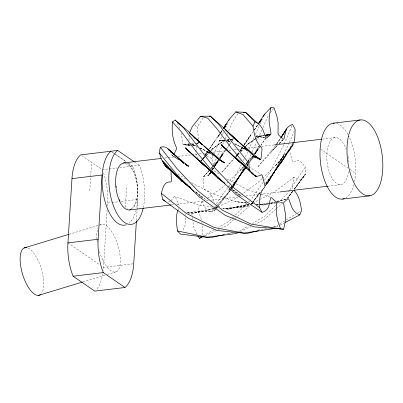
<?xml version="1.0" encoding="UTF-8"?>
<svg xmlns="http://www.w3.org/2000/svg" width="403" height="403" viewBox="0 0 403 403"><rect width="100%" height="100%" fill="white"/><g stroke="black" fill="none" stroke-linecap="round" stroke-linejoin="round"><path stroke-width="0.3" stroke-dasharray="2.02 1.51" d="M188.841 142.954L188.79 144.178A1.919 0.877 83.2 0 1 187.818 145.468L183.718 144.556A1.919 0.877 83.2 0 1 182.604 142.803L181.355 133.267M188.947 140.511L189.183 135.01M185.723 217.827L185.048 225.65L182.72 231.115M185.828 215.383L185.884 214.159M202.276 235.02L202.225 225.242M89.763 190.846L90.62 177.194M90.66 176.574L91.557 162.303M107.127 209.938L103.511 267.37A38.209 17.47 83.2 0 1 103.269 270.267M107.359 206.19L107.556 203.072A38.209 17.47 83.2 0 0 103.193 171.859M125.404 207.394L126.718 186.433M136.431 220.678L137.096 210.064M137.136 209.439L137.766 199.45L119.273 201.666M354.65 181.667A38.209 17.47 83.2 0 0 355.718 173.366L355.859 168.57A38.209 17.47 83.2 0 0 348.781 136.098M198.135 142.259L197.208 146.435M214.562 209.283L214.29 211.021C208.517 213.494 204.296 207.444 202.387 202.905A1.919 0.877 83.2 0 0 201.162 203.112L198.543 208.603A1.919 0.877 83.2 0 0 198.437 211.192L201.339 219.6M214.925 206.971L215.106 205.817M212.185 169.174L212.683 167.477M178.136 209.666L178.474 208.542M195.697 151.473L197.037 146.994M262.529 178.176L275.561 165.638L293.288 144.606L279.818 164.323L293.575 143.921L289.979 149.568L275.178 166.021L289.979 149.568A1.919 0.877 83.2 0 0 289.923 152.188L292.12 160.344A1.919 0.877 83.2 0 0 293.288 161.885L297.958 160.218L299.887 161.029L301.313 162.147L305.283 167.038L305.806 173.612L294.276 189.209L305.806 173.612M225.171 138.919L226.909 134.879M227.156 134.3L227.655 133.146M228.647 130.834L232.375 122.174L238.163 113.349M283.949 144.556L269.471 173.119L264.504 180.312M284.196 143.982L292.094 125.61M247.931 151.664L245.427 156.651M248.918 149.382L254.343 136.849M255.326 134.572L259.114 126.058M261.97 129.892L257.467 140.103M262.942 127.65L267.567 117.001L268.64 115.47M216.184 158.827L213.353 165.079L211.892 158.772L213.373 155.382M213.615 154.812L221.504 136.733M289.097 142.848L284.578 153.039L269.617 180.171L265.391 185.808M289.349 142.279L294.119 131.524M251.034 154.46L248.057 160.686M252.066 152.163L256.439 142.4M222.506 134.471L224.033 131.076M225.559 127.686L227.599 123.162M217.731 155.422L222.365 145.196M222.622 144.627L224.426 140.652M260.147 123.802L261.184 121.545M261.441 120.981L262.736 118.155M241.397 164.348L233.629 179.199L230.738 183.284M243.412 160.5L244.273 158.853M210.668 172.635C209.691 175.607 206.714 176.328 203.888 176.368A1.919 0.877 83.2 0 0 203.268 178.418L203.671 187.093A1.919 0.877 83.2 0 0 204.492 189.46C210.406 191.39 212.588 197.455 214.386 202.764M232.818 187.239L233.977 185.748L233.68 186.216L244.389 167.2M245.916 164.484L246.838 162.852M233.68 186.216L244.495 167.326M246.349 164.086L247.276 162.469M247.583 161.93L248.817 159.769L248.188 160.847M233.025 186.705L232.078 188.317L233.065 186.75M233.337 186.166L244.394 167.31M246.288 164.081L247.87 161.386M292.82 143.332L280.881 163.26L265.391 183.587M292.8 143.357L280.881 163.26L293.303 143.7M247.241 165.608L248.213 163.991M252.102 157.533L253.074 155.921M254.369 153.765L258.902 146.234L254.414 153.639M212.436 169.829L214.366 166.651M214.688 166.122L218.235 160.293M219.519 158.178L223.383 151.82L219.786 157.674M247.356 165.275L248.001 164.217M251.85 157.87L252.812 156.283M210.633 172.57L209.328 174.695L210.683 172.6M212.27 169.91L214.23 166.716M214.557 166.182L218.154 160.334M198.271 139.443L197.913 132.663L197.173 127.388L203.036 117.908M220.945 132.27L222.249 130.169M233.392 186.231L244.913 167.945M246.888 164.812L247.875 163.245L246.858 164.802M254.353 130.078L258.026 124.285M220.99 132.32L222.315 130.245M247.447 165.336L248.112 164.293M252.777 157.009L253.442 155.971M254.777 153.891L258.439 148.163L254.686 153.931M293.973 142.642L280.236 163.996L293.575 143.921M212.381 169.975L213.736 167.875M214.074 167.351L218.481 160.53M219.837 158.434L222.889 153.709L219.842 158.344M208.104 151.115L205.389 155.276L208.144 151.085M209.459 149.034L219.58 134.144M245.477 168.091L244.455 169.663L245.498 168.106M247.865 164.419L247.185 165.472L247.936 164.474M252.641 157.079L253.326 156.032M242.692 147.12L240.284 150.803L242.641 147.236M244.067 145.015L252.842 131.806M231.267 188.644L232.622 186.574M232.964 186.055L244.823 167.91M276.171 144.813L280.574 138.103M210.688 172.247L208.658 175.34L210.729 172.277M212.386 169.673L214.416 166.585M214.759 166.071L218.144 160.918M243.991 145.191L250.742 134.965L244.082 144.884M254.374 130.109L257.794 124.93M275.496 145.846L276.523 144.294M276.866 143.78L280.644 138.103M208.094 150.954L204.986 155.598L208.109 151.009M209.474 148.888L215.333 140.108L209.364 148.944M239.528 151.669L242.682 146.969M253.502 156.163L252.802 157.205L253.512 156.193M254.892 154.087L258.021 149.412L254.872 154.037M212.452 169.723L214.174 167.174M214.522 166.661L218.658 160.54M220.038 158.495L222.451 154.923L219.962 158.545M225.63 150.395L220.003 158.646M225.982 149.881L228.773 145.745M229.121 145.226L231.216 142.128M231.564 141.609L233.307 139.025L232.239 140.561M276.816 143.654L280.614 138.033M289.616 190.281L287.525 193.38L277.435 203.57M289.964 189.763L305.283 167.038M219.595 133.897L216.774 138.058L220.401 133.086M219.947 133.378L222.068 130.255M247.18 165.341L247.88 164.313M252.777 157.12L253.477 156.092M260.474 146.027L254.913 154.153M260.822 145.523L266.323 137.428L260.998 145.105M266.665 136.924L267.355 135.912M240.233 150.636L242.702 147.019M244.112 144.954L250.459 135.655L243.135 146.314M245.669 168.167L232.445 185.309M230.592 189.682L232.007 187.612M232.36 187.098L245.472 167.95L230.753 188.397L245.578 168.263M210.719 171.99L208.225 175.607L210.724 172.01M212.139 169.92L214.275 166.817M214.628 166.303L218.542 160.611M237.438 155.11L236.153 156.47L236.853 155.452M237.201 154.943L238.944 152.41M240.339 150.374L242.782 146.823M247.19 165.376L247.895 164.353M254.671 154.284L260.645 145.619M266.62 136.949L267.325 135.927M263.083 182.368L251.371 199.319L250.036 200.623M254.233 129.791L258.071 124.265M200.493 161.704L201.913 159.664M202.271 159.15L204.397 156.092M204.754 155.578L207.948 150.984M212.154 169.955L213.58 167.9M213.938 167.386L218.577 160.701M220.083 157.991L226.159 149.276M226.516 148.762L229.378 144.662M229.735 144.153L231.881 141.075M236.153 156.47L236.828 155.508M237.166 155.029L238.853 152.631M270.423 112.921L273.642 108.331M216.28 203.706L230.38 183.793M254.661 154.324L257.724 150.077L254.454 153.881M220.758 132.592L222.209 130.602M219.947 133.64L222.159 130.637M292.759 191.264L287.913 197.818L292.79 191.264M294.286 189.249L305.529 174.121L293.913 189.561M286.79 199.022L292.412 191.551M265.396 183.572L281.692 161.986L265.31 184.7L282.604 160.036L266.595 183.854L283.546 157.326L268.05 182.388L284.432 153.77L269.617 180.171L265.421 185.677M201.188 160.792L202.568 158.968M202.916 158.515L204.648 156.127L203.953 157.15L205.117 156.515M171.063 200.734L174.177 196.634A1.919 0.877 83.2 0 1 175.446 197.394L178.625 204.17A1.919 0.877 83.2 0 1 178.977 206.865M252.071 203.188L250.555 205.187L236.269 217.514M252.449 202.689L260.419 192.186L253.215 201.44M265.35 185.687L269.904 179.683L265.421 185.602M251.316 204.19L252.842 202.185M253.22 201.686L260.469 192.181M287.541 198.044L292.407 191.662M230.108 188.307L228.224 190.75L230.143 188.277M230.486 187.818L231.992 185.859M232.37 185.37L245.946 167.759M252.082 202.88L250.172 205.349L252.837 201.928M252.459 202.387L263.134 188.564M230.526 187.783L232.063 185.803M220.053 158.248L222.144 155.563L219.655 158.399M215.449 209.535L214.29 211.021L216.23 208.537M215.837 209.036L217.378 207.056M217.766 206.563L230.501 190.211M230.889 189.712L232.43 187.733M216.618 208.044L218.169 206.059M218.557 205.565L231.352 189.193M231.74 188.695L232.516 187.702M275.088 146.213L257.482 167.24L277.309 145.493M234.652 157.382L221.66 172.605L234.083 158.772M235.06 156.903L237.09 154.525M237.498 154.047L238.717 152.621M243.412 166.721L239.735 171.003L243.483 166.832M245.865 163.87L246.686 162.918M248.319 161.014L252.817 155.785M214.32 208.729L211.902 211.54L215.197 207.752M214.723 208.26L216.335 206.381M216.738 205.913L230.053 190.438M230.456 189.969L232.068 188.09M215.605 207.278L217.252 205.379M217.665 204.905L231.251 189.264M208.87 170.696L203.888 176.368L208.95 170.771M210.94 168.333L212.185 166.913M212.603 166.439L217.993 160.293M245.986 164.056L247.235 162.666M247.654 162.202L253.069 156.183L247.664 162.157M211.061 168.439L218.235 160.505L211.071 168.368M243.503 166.756L239.342 171.356L228.844 181.31M245.996 163.996L247.246 162.616M203.49 176.7L208.966 170.681M304.003 176.449C301.298 180.383 298.17 180.106 294.507 177.174A1.919 0.877 83.2 0 0 293.57 178.564L292.659 186.508A1.919 0.877 83.2 0 0 293.132 189.168M201.329 160.812L202.996 159.024M203.414 158.575L205.918 155.89M206.336 155.447L209.258 152.319M210.93 150.531L213.016 148.294L210.86 150.566M237.866 154.656L239.145 153.301M240.858 151.488L245.13 146.959M245.558 146.511L248.55 143.342L245.563 146.465M201.364 160.57L202.659 159.21M203.092 158.752L205.681 156.026M206.114 155.568L210.426 151.024M237.448 154.943L235.74 156.727L236.601 155.85M237.876 154.495L240.007 152.263M240.435 151.82L245.135 146.909M279.002 143.725L282.81 139.74M200.508 161.487L201.812 160.137M202.251 159.689L204.865 156.989M205.298 156.535L209.656 152.037M210.094 151.588L212.703 148.888L224.133 140.44L212.265 149.004L223.786 140.934M277.083 145.654L271.395 151.538L277.148 145.74M279.269 143.387L282.77 139.77M237.035 155.407L239.191 153.205M240.918 151.442L244.369 147.921M244.802 147.478L248.253 143.957L254.686 139.393M275.677 205.344L265.149 215.983L252.278 223.584M279.365 143.508L282.906 139.942M233.579 216.728L228.687 221.519L218.406 227.302M235.357 214.99L246.923 203.671M248.701 201.928L249.593 201.062M262.081 178.61L258.031 182.499L241.674 194.558M228.39 181.743L221.998 187.798L206.991 198.593M275.728 209.217L263.28 220.34L255.376 224.194M276.191 208.804L283.108 202.628M233.891 219.57L226.748 225.73L221.63 228.088M234.365 219.156L235.795 217.922M294.054 177.189L273.924 192.392L259.512 199.616M238.702 196.75L241.18 194.926M201.485 202.553L203.485 201.117M203.989 200.754L206.487 198.956M255.18 139.045L259.633 135.887L256.55 138.028M256.036 138.385L247.815 144.103L259.295 136.41L264.131 135.519M273.728 226.975L275.556 226.531L279.279 224.224M279.808 223.897L285.651 220.28M286.185 219.952L295.747 214.028M297.872 212.713L301.061 210.739M238.873 231.508L248.525 225.806M203.263 235.826L214.079 229.735M276.201 227.065L279.496 225.368M280.04 225.086L283.883 223.106M252.857 202.951L258.958 199.893M240.133 231.629L250.862 226.4M215.388 208.28L217.62 207.197M218.179 206.93L237.71 197.48M205.127 235.684L215.937 230.707M218.214 229.66L219.353 229.136M170.298 201.5L168.469 201.984L167.038 201.822M69.019 234.304L101.979 224.28M82.852 281.909L105.032 275.158M107.405 274.438L116.407 271.698M274.76 202.2L263.849 205.051L260.363 204.709M277.188 201.565L285.677 199.344M188.277 145.493L191.279 144.722M191.878 144.566L194.281 143.952M199.092 142.717L196.684 143.332L199.692 142.561M276.367 201.868L263.849 205.051L259.502 204.538M276.962 201.717L285.903 199.44M191.38 144.596L187.818 145.468L189.632 145.07M191.974 144.45L194.347 143.871M248.706 204.245L227.403 209.429L248.938 204.321M264.57 229.196L266.403 228.753M214.164 208.553L190.951 213.781L187.44 213.001M192.05 144.536L194.468 144.002M195.072 143.866L198.699 143.065M226.798 140.274L229.206 139.74M229.811 139.609L234.027 138.682M228.451 233.77L233.357 232.707M224.521 140.687L223.327 140.939L224.542 140.718M226.899 140.184L230.471 139.423M231.065 139.297L233.448 138.793M248.913 204.25L225.363 209.102L249.558 205.172L222.864 208.779L247.785 206.593L223.317 208.774L220.889 208.406M257.844 230.189L265.174 228.672M273.728 226.909L275.556 226.531M268.277 202.926L259.784 204.648L268.333 203.742M270.7 202.432L274.342 201.691M276.77 201.198L285.868 199.354M226.97 140.269L229.393 139.821M229.997 139.71L233.639 139.035M264.212 135.479L258.842 136.441L263.708 135.715M223.539 234.229L232.128 232.707M186.856 212.87L214.351 208.593L190.951 213.781A1.919 0.877 83.2 0 1 192.065 215.534M224.37 140.204L221.287 140.612L224.39 140.511M226.834 139.876L230.536 139.383M231.151 139.302L234.848 138.808M165.039 157.981L167.537 157.684M168.162 157.608L175.033 156.787M178.161 156.409L191.279 154.838M191.909 154.762L196.906 154.163M199.404 153.865L201.278 153.639M204.402 153.266L209.404 152.666M213.152 152.218L226.274 150.646M228.773 150.344L231.896 149.971M234.395 149.674L236.899 149.372M237.523 149.296L245.019 148.4M247.518 148.097L273.763 144.954M322.501 139.116L334.999 137.619M102.387 169.749L108.553 169.008M109.168 168.933L117.182 167.975M119.646 167.678L132.592 166.127A38.209 17.47 83.2 0 1 136.698 207.767M143.317 207.565A38.209 17.47 83.2 0 0 139.347 165.346L132.597 166.157L128.471 163.316M107.556 203.072L111.258 202.628M111.873 202.553L118.653 201.742M171.512 204.92L174.01 204.623M176.509 204.326L204.004 201.032M206.502 200.729L208.376 200.508M211.504 200.13L237.745 196.986M240.873 196.614L242.747 196.387M245.87 196.014L279.611 191.969M327.73 186.206L340.852 184.634M133.106 263.824L103.511 267.37L102.483 266.66M260.575 204.553L275.501 202.976M276.12 202.911L282.961 202.19L268.942 203.676M190.574 143.841L183.718 144.556L189.707 145.045M191.198 143.775L193.692 143.518M196.185 143.256L199.304 142.929M256.026 135.932L264.151 135.247M187.466 212.824L211.358 211.096L187.642 212.759M226.874 140.43L229.352 140.35M224.275 140.264L219.247 140.284L224.673 140.899M226.788 140.254L229.307 140.244M192.705 145.287L195.697 145.528L192.589 145.241M190.1 145.009L183.254 144.375L191.667 145.337M227.69 141.241L230.702 141.584L227.725 141.216M192.266 145.402L195.274 145.75L196.367 146.264M206.679 156.404L209.404 157.165L211.892 158.772M247.079 203.062L235.281 201.661L246.918 203.077M251.427 203.575L252.671 203.727M256.394 204.17L258.882 204.462M224.743 140.854L218.779 140.128L225.438 141.1M251.205 203.601L253.044 203.827M256.106 204.2L259.169 204.573L256.661 204.23M246.052 202.805L234.823 201.299L210.91 192.987L191.667 182.73M251.668 203.56L252.918 203.727M255.991 136.214L265.098 137.534L256.112 136.179M227.861 141.453L230.889 141.896M212.376 207.127L198.397 205.021L174.6 196.402M216.023 207.676L217.847 207.948M256.142 136.234L264.68 137.745M270.081 197.163L247.23 189.556L247.699 189.778L226.174 178.559M200.19 148.082L208.935 152.233L199.893 147.896M196.503 146.269L194.81 145.453L196.452 146.279M234.753 143.8L244.702 148.702L234.813 143.806M199.737 147.931L208.492 152.339L213.172 155.407M235.402 144.224L244.258 148.833L247.316 150.848L243.8 148.46L247.467 150.893M247.281 165.638L248.319 166.308M248.837 166.641L260.751 174.313M211.399 169.013L219.826 174.499M172.736 155.86L178.902 159.87M178 174.015L185.299 178.816M178.428 159.482L172.288 155.432L169.98 151.815M213.212 155.362L208.039 151.936L213.232 155.472M178.957 159.941L172.288 155.432A1.919 0.877 83.2 0 0 173.512 155.226M112.477 152.304L115.057 154.077M115.575 154.43L126.406 161.875M128.466 163.291L132.592 166.127M81.754 155.568L101.868 169.391M320.652 149.241L347.98 168.046M350.046 169.462L355.718 173.366M134.703 162.152L139.347 165.346M110.936 151.251L114.034 153.382M114.548 153.734L125.892 161.543M67.931 242.888L99.904 264.887M230.42 187.657L241.342 195.969L228.471 186.11M195.566 191.737L204.895 198.986L195.591 191.682M232.148 189.657L239.921 195.984L231.75 189.163M239.241 159.941L241.15 161.517M195.787 192.528L197.707 194.125M199.631 195.722L202.513 198.115L195.868 192.412M253.316 173.361L255.22 174.967M195.052 125.147L197.173 127.388M177.446 123.394L180.322 129.66M196.936 234.395L193.984 227.635L192.77 220.899M198.165 158.681L196.044 154.168A1.919 0.877 83.2 0 1 195.581 152.364M192.302 217.323L192.694 220.305M201.883 222.249L202.034 223.438M99.672 225.428A24.835 9.753 73.1 0 1 117.066 242.757A24.835 9.753 73.1 0 1 116.014 271.869A24.835 9.753 73.1 0 1 98.8 249.457M97.239 242.012A24.835 9.753 73.1 0 1 97.017 240.218M96.911 239.05A24.835 9.753 73.1 0 1 97.969 228.123M28.084 248.077A24.835 9.753 73.1 0 1 41.257 268.645A24.835 9.753 73.1 0 1 41.776 293.077M127.706 209.092A22.926 10.483 83.2 0 1 126.769 208.784M122.557 164.071A22.926 10.483 83.2 0 1 123.892 163.683M125.268 163.683A22.926 10.483 83.2 0 1 137.216 185.954A22.926 10.483 83.2 0 1 130.003 209.097M136.164 210.094A38.209 17.47 83.2 0 1 129.01 223.212M348.676 171.562A23.691 10.831 83.2 0 1 333.095 179.864A23.691 10.831 83.2 0 1 329.014 143.539A23.691 10.831 83.2 0 1 346.157 149.095M348.177 156.55A23.691 10.831 83.2 0 1 348.943 162.686M126.673 163.331A23.691 10.831 83.2 0 1 137.383 184.398A23.691 10.831 83.2 0 1 132.738 208.391M102.78 273.844A38.209 17.47 83.2 0 1 95.944 290.049M336.676 123.459A38.209 17.47 83.2 0 1 347.965 134.531M353.97 184.559A38.209 17.47 83.2 0 1 345.925 197.833M219.635 134.365L218.003 136.99L219.665 134.395M245.432 167.91L244.032 169.965L245.437 167.925M230.385 188.911L229.287 190.443L230.395 188.931"/><path stroke-width="0.6" d="M136.39 221.302L133.72 263.748A38.209 17.47 83.2 0 1 124.965 287.495L94.755 291.117L73.094 276.211A38.209 17.47 83.2 0 1 67.931 242.888L71.976 178.62A38.209 17.47 83.2 0 1 80.726 154.863L117.686 150.445L134.189 161.799M124.965 287.495L103.304 272.594A38.209 17.47 83.2 0 1 98.141 239.266L102.181 174.998L71.976 178.62M293.888 190.161C299.273 195.51 300.437 203.273 301.59 210.411L299.797 214.91C296.386 213.716 293.601 211.041 292.029 207.812L288.961 199.631A1.919 0.877 83.2 0 0 287.687 198.981L284.206 202.059A1.919 0.877 83.2 0 0 283.707 204.281L285.369 213.696L285.52 216.406L285.218 221.574L283.672 229.166L280.614 228.954L277.833 221.071L276.483 214.104L276.589 203.792A1.919 0.877 83.2 0 0 275.728 201.48L271.713 197.888A1.919 0.877 83.2 0 0 270.529 198.367L268.741 206.215C267.728 209.217 265.154 211.671 262.026 212.321L259.487 207.52L234.042 188.05L212.729 165.719L183.909 128.295L175.234 120.034L172.494 121.902C171.648 130.481 172.504 139.267 176.232 147.145A1.919 0.877 83.2 0 1 176.126 149.735L173.774 154.676M177.743 176.746L165.22 165.683L175.683 174.731L165.683 166.152C161.734 160.918 158.031 153.981 160.379 147.317C162.898 146.349 165.93 146.793 167.875 148.722L183.708 163.376L167.875 148.722M293.973 142.642L294.805 137.942L295.122 129.257L292.588 124.462C286.301 125.877 284.619 133.282 280.911 137.584M165.265 201.173L162.782 199.566L161.321 193.259C162.741 188.508 164.031 181.038 170.781 181.97A1.919 0.877 83.2 0 0 171.401 179.919L171.003 171.245A1.919 0.877 83.2 0 0 170.922 170.257M286.669 128.809L285.873 130.567L284.085 138.41A1.919 0.877 83.2 0 1 282.901 138.894L278.886 135.302A1.919 0.877 83.2 0 1 278.025 132.99L278.125 122.678L276.78 115.711L274 107.823L270.942 107.611L269.395 115.203L269.093 120.371L269.239 123.081L270.907 132.501A1.919 0.877 83.2 0 1 270.403 134.718L266.922 137.796A1.919 0.877 83.2 0 1 265.648 137.146L262.585 128.97L260.459 125.741L246.102 112.8M177.97 210.225C175.325 216.834 176.559 224.128 177.496 230.949L180.468 234.088L210.059 237.765L224.159 234.702M189.627 132.688L192.256 126.688L200.603 116.26L210.467 116.155L219.353 125.061L231.831 141.76L248.802 163.165L249.326 169.739L251.603 172.852L254.726 175.748L256.656 176.564L261.325 174.897M260.106 159.608L239.73 142.687L255.593 157.331L260.106 159.608A1.919 0.877 83.2 0 0 261.043 158.213L261.955 150.269A1.919 0.877 83.2 0 0 261.482 147.614C255.673 142.042 254.142 133.962 253.019 126.371L254.812 121.867L245.714 112.331L235.77 111.913L229.378 119.202L228.869 120.336M263.512 116.462L264.549 114.205L270.942 107.611M248.802 163.165C250.308 160.721 252.273 157.165 255.593 157.331L229.317 133.559M223.559 128.073L229.05 119.58M258.358 123.756L264.227 114.603M223.645 128.169L226.3 124.013L223.479 128.174M258.479 123.897L261.557 119.238L258.419 123.761M280.992 137.589L286.14 129.852L280.962 137.519M224.023 128.119L225.473 126.134L223.997 128.134M197.838 235.896L199.44 238.304L201.268 237.06M274.005 228.194L272.907 228.763L243.795 233.09L214.275 227.539L186.236 213.373L161.321 193.259M284.981 222.542L299.797 214.91M238.44 232.455L236.178 233.559L206.971 237.176L177.496 230.949M199.44 238.304L202.855 236.732M24.104 247.971L68.439 234.481M38.537 295.389L82.272 282.08M258.464 230.677L246.868 233.493L217.267 230.511L188.659 218.426L162.782 199.566M265.945 135.186L270.781 134.295L266.005 135.156M267.36 135.171L270.403 134.718L264.776 135.191M333.205 123.212L360.196 119.978M123.797 162.923L161.286 158.434M274.388 144.879L321.876 139.191M129.645 209.938L170.887 204.996M280.236 191.893L327.73 186.206M342.641 199.042L369.632 195.808M67.931 242.888L98.141 239.266M73.094 276.211L103.304 272.594M209.238 116.281L210.467 116.155M243.216 112.321L245.714 112.331M283.672 229.166L254.076 226.884L225.337 215.388L199.208 196.911L177.028 174.826L159.477 153.1M280.614 228.954L251.059 224.088L222.854 210.467L197.672 190.664L176.685 168.278L160.379 147.317M200.603 116.26L207.772 118.21L217.489 129.418L231.1 147.715L249.326 169.739M254.812 121.867L257.316 123.031M235.77 111.913L243.064 114.563L253.019 126.371M165.683 166.152L167.683 167.361M185.063 163.885L188.659 166.227L185.078 163.865M255.467 156.228L256.484 156.898M257.502 157.573L260.56 159.588L255.845 156.46M186.146 164.797L188.201 166.187L168.333 149.231L168.993 150.264M220.506 160.419L224.144 162.893L204.024 145.946L219.64 160.349L200.301 142.672M262.026 212.321L235.659 194.241L213.167 172.282L195.274 150.395L181.975 132.506L172.494 121.902M224.516 183.078L217.091 177.396L199.409 160.258L207.948 168.278M190.659 187.919L180.902 180.151L162.333 160.878L168.847 167.583M190.206 187.455L188.74 186.302L190.644 187.939M224.864 183.723L217.091 177.396L218.512 178.594M224.466 147.73L221.605 145.362L237.589 160.117L221.212 144.612L237.589 160.117M226.37 149.301L227.322 150.092M190.987 188.533L180.902 180.151L187.758 185.536L179.239 178.186L194.216 191.642M187.818 150.228L185.889 148.611L201.626 163.129L185.506 147.841L201.626 163.129M188.78 151.034L190.226 152.248M246.641 167.744L237.115 159.699L246.646 167.925M176.544 121.343L188.136 131.262L201.641 144.264L189.506 132.824L202.764 144.848L196.639 139.564M209.152 169.542L201.157 162.686L214.794 174.595M210.568 170.726L211.973 171.95M194.241 137.478L195.173 138.274M196.573 139.473L199.369 141.871M193.813 137.126L195.228 138.345M245.8 167.079L236.359 158.827L247.034 168.419M210.85 116.648L223.594 127.781L237.337 141.146L224.975 129.267L238.465 141.665L229.695 133.922M208.326 168.792L200.407 161.769L216.426 176.343M214.381 174.156L210.653 170.852L215.59 175.456M247.961 169.255L250.283 171.34M251.21 172.172L253.064 173.839M254.923 175.506L255.85 176.343L254.938 175.501M177.804 176.7L164.474 164.726L179.733 178.761M218.718 178.423L219.635 179.254L218.733 178.408M181.582 180.458L182.972 181.733L181.622 180.433M238.994 160.742L235.347 157.366L253.301 174.63M240.359 162.006L245.825 167.069M251.296 172.126L252.661 173.391M175.728 174.816L163.497 163.16L182.312 181.436L181.446 180.539M177.088 176.116L179.355 178.272M169.718 168.474L180.141 179.199M175.234 120.034L175.607 120.542M259.487 207.52C259.512 200.513 259.315 192.619 264.635 187.214A1.919 0.877 83.2 0 0 264.69 184.594L262.494 176.433A1.919 0.877 83.2 0 0 261.325 174.897M40.496 294.543A24.835 9.753 73.1 0 1 22.447 273.818A24.835 9.753 73.1 0 1 26.658 247.633M119.988 200.996A22.926 10.483 83.2 0 1 119.348 199.571M116.271 187.309A22.926 10.483 83.2 0 1 116.15 186.115M124.688 225.156A38.209 17.47 83.2 0 1 103.435 194.624A38.209 17.47 83.2 0 1 110.936 151.251M126.366 224.733A38.209 17.47 83.2 0 1 125.252 225.055M143.191 208.15A38.209 17.47 83.2 0 1 114.83 209.253A38.209 17.47 83.2 0 1 117.686 150.445M131.02 209.54A23.691 10.831 83.2 0 1 115.993 187.954A23.691 10.831 83.2 0 1 125.222 162.928M344.318 198.619A38.209 17.47 83.2 0 1 320.133 148.883L320.581 144.294A38.209 17.47 83.2 0 1 334.349 123.132M224.602 162.903L220.446 160.177L224.602 162.903M256.656 176.564L255.698 175.743L256.656 176.564M348.318 136.758A38.209 17.47 83.2 0 0 367.335 195.803A38.209 17.47 83.2 0 0 379.097 141.115A38.209 17.47 83.2 0 0 348.318 136.758"/></g></svg>
